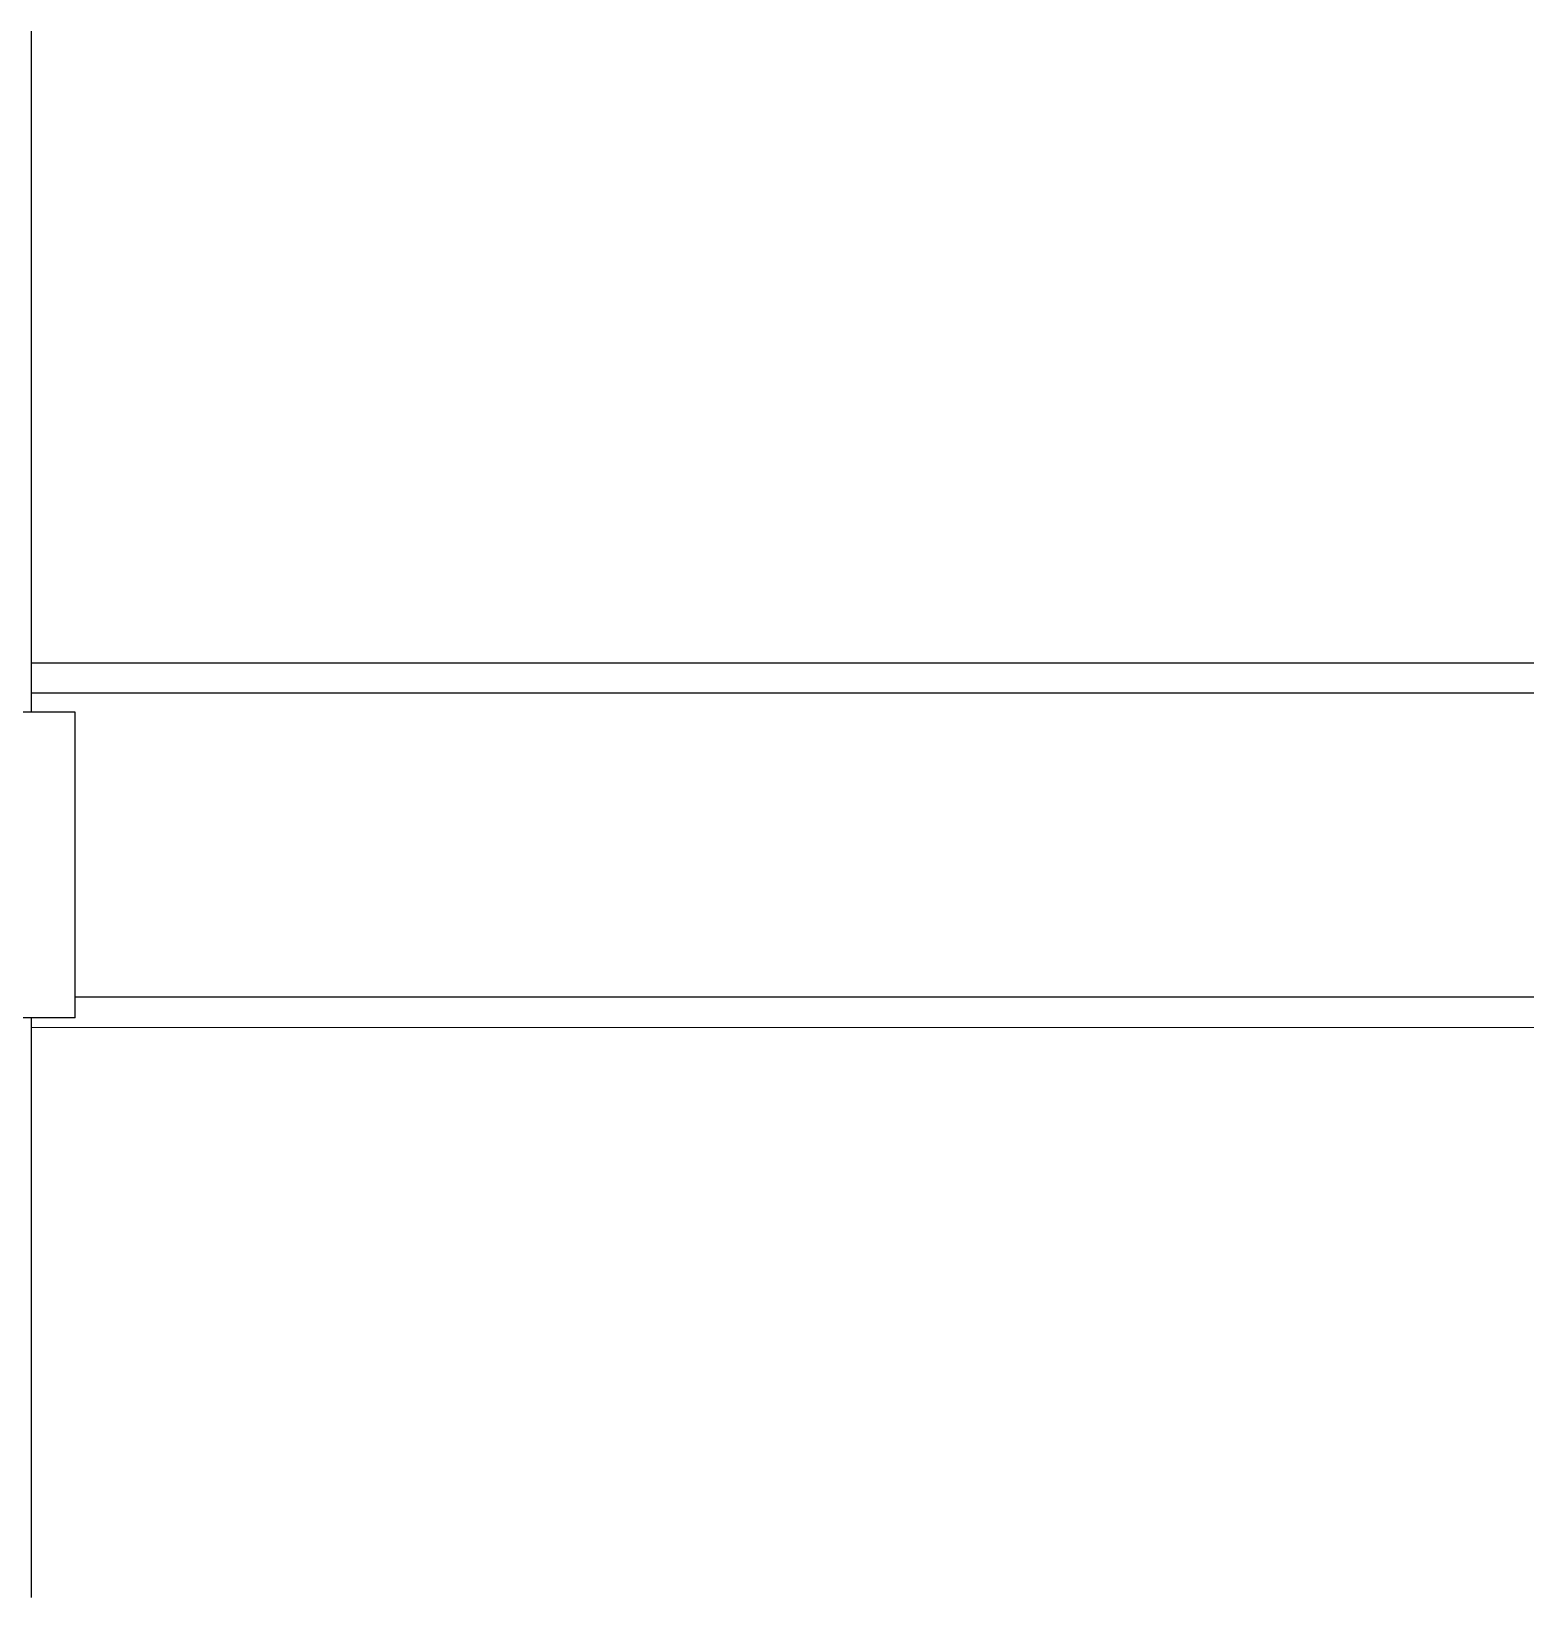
# Model space of a CAD drawing. Header units: inches. Extents: x -1293886 to -986005, y -15154 to 203628.
# Drawn here: x -1240637 to -1240063, y 83486 to 84088 of the extents above; entities that cross this region are included whole.
import ezdxf

# ---------------------------------------------------------------- set-up
doc = ezdxf.new("R2010")
doc.units = ezdxf.units.IN
doc.header["$LTSCALE"] = 100
doc.header["$MEASUREMENT"] = 0
doc.layers.add('W_DIM', color=4, linetype='Continuous')

# ---------------------------------------------------------------- blocks, each defined once
blk = doc.blocks.new('1111')
at = {"layer": 'W_DIM', "color": 7}
for p, q in [((-2280122.41, 1708588.73), (-2280122.41, 1708327.29)), ((-2279373.52, 1708346.06), (-2280122.41, 1708346.06)), ((-2279517.5, 1708334.51), (-2280122.41, 1708334.51)), ((-2280105.62, 1708327.29), (-2280242.21, 1708327.29)), ((-2280105.62, 1708209.8), (-2280105.62, 1708327.29)), ((-2279519.26, 1708217.78), (-2280105.62, 1708217.78)), ((-2280105.62, 1708209.8), (-2280242.21, 1708209.8)), ((-2280122.41, 1708209.8), (-2280122.41, 1707987.13)), ((-2279373.52, 1708206.17), (-2280122.41, 1708206.03))]:
    blk.add_line(p, q, dxfattribs=at)

msp = doc.modelspace()

# ---------------------------------------------------------------- block references
at = {"layer": 'W_DIM'}
msp.add_blockref('1111', (1039485.65, -1624500.72), dxfattribs=at)

doc.saveas('drawing.dxf')
